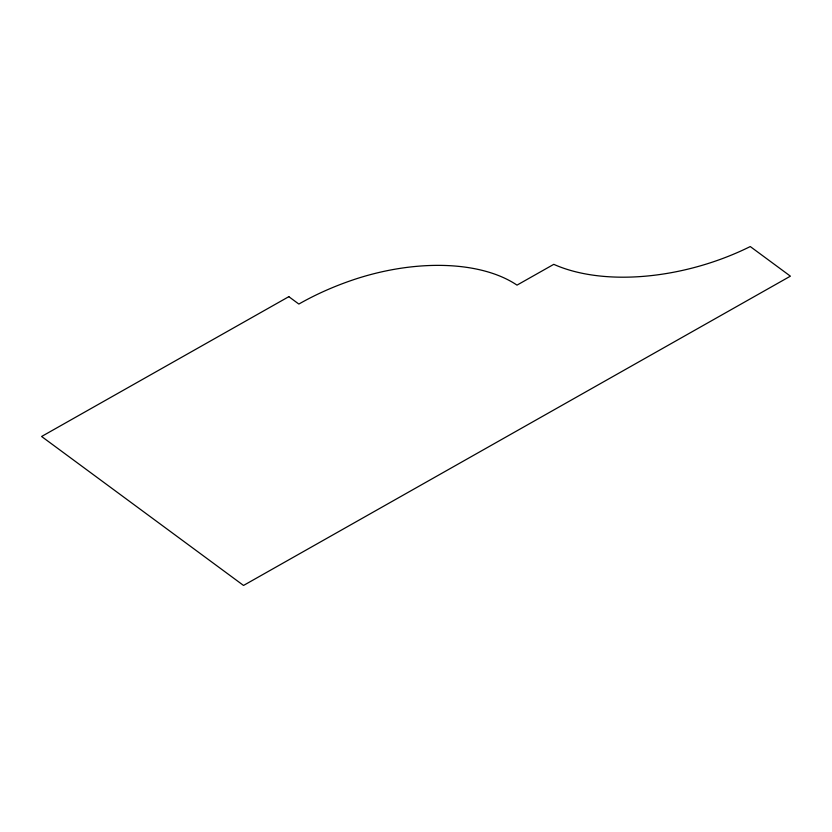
<?xml version="1.0" encoding="UTF-8"?>
<svg xmlns="http://www.w3.org/2000/svg" width="832" height="832" viewBox="0 0 832 832"><rect width="100%" height="100%" fill="white"/><g stroke="black" fill="none" stroke-linecap="round" stroke-linejoin="round"><path stroke-width="1.25" d="M288.829 296.67L41.6 436.488L243.526 585.447L790.4 276.162L750.266 246.553A169.187 93.87 -16.3 0 1 553.779 264.337L517.005 285.126A158.86 88.14 -16.3 0 0 356.928 278.595A184.142 102.17 -16.3 0 0 298.844 304.054L288.829 296.67"/></g></svg>
